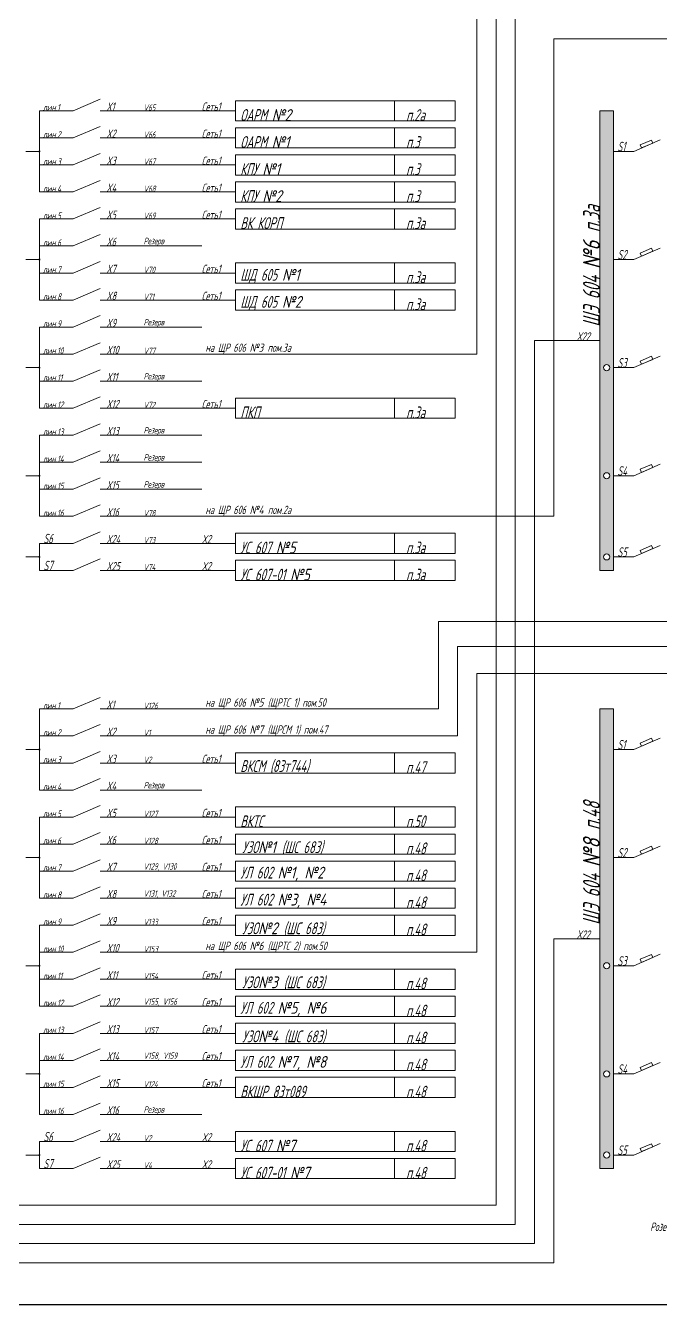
# Paper-space layout 'Main' of a CAD drawing. Extents: x 20 to 589, y 5 to 415.
# Drawn here: x 232.7 to 331.9, y 5 to 204.8 of the extents above; entities that cross this region are included whole.
import ezdxf

# ---------------------------------------------------------------- set-up
doc = ezdxf.new("R2010")
doc.units = 0
doc.header["$LTSCALE"] = 0.3
doc.layers.get('0').update_dxf_attribs({"linetype": 'CONTINUOUS', "lineweight": 15})
doc.layers.add('Format', color=7, linetype='CONTINUOUS', lineweight=30)
doc.layers.add('Text', color=242, linetype='CONTINUOUS', lineweight=15)
doc.styles.get("Standard").update_dxf_attribs({"font": 'isocpeur.ttf', "width": 0.8, "oblique": 15})

psp = doc.layouts.new('Main')

# ---------------------------------------------------------------- hatches: boundary and pattern name
h = psp.add_hatch(color=256)
h.paths.add_polyline_path([(322.41, 191.5), (324.52, 191.5), (324.52, 119.69), (322.41, 119.69)])
edge = h.paths.add_edge_path(flags=16)
edge.add_arc((323.47, 151.37), 0.478, 0, 360)
edge = h.paths.add_edge_path(flags=16)
edge.add_arc((323.47, 134.47), 0.478, 0, 360)
edge = h.paths.add_edge_path(flags=16)
edge.add_arc((323.47, 121.8), 0.478, 0, 360)
h = psp.add_hatch(color=256)
edge = h.paths.add_edge_path()
edge.add_arc((234.86, 185.16), 0.0845, 0, 360)
h = psp.add_hatch(color=256)
edge = h.paths.add_edge_path()
edge.add_arc((234.86, 168.26), 0.0845, 0, 360)
h = psp.add_hatch(color=256)
edge = h.paths.add_edge_path()
edge.add_arc((234.86, 151.37), 0.0845, 0, 360)
h = psp.add_hatch(color=256)
edge = h.paths.add_edge_path()
edge.add_arc((234.86, 134.47), 0.0845, 0, 360)
h = psp.add_hatch(color=256)
edge = h.paths.add_edge_path()
edge.add_arc((234.86, 121.8), 0.0845, 0, 360)
h = psp.add_hatch(color=256)
h.paths.add_polyline_path([(322.41, 98.04), (324.52, 98.04), (324.52, 26.23), (322.41, 26.23)])
edge = h.paths.add_edge_path(flags=16)
edge.add_arc((323.47, 57.91), 0.478, 0, 360)
edge = h.paths.add_edge_path(flags=16)
edge.add_arc((323.47, 41.02), 0.478, 0, 360)
edge = h.paths.add_edge_path(flags=16)
edge.add_arc((323.47, 28.34), 0.478, 0, 360)
h = psp.add_hatch(color=256)
edge = h.paths.add_edge_path()
edge.add_arc((234.86, 91.7), 0.0845, 0, 360)
h = psp.add_hatch(color=256)
edge = h.paths.add_edge_path()
edge.add_arc((234.86, 74.81), 0.0845, 0, 360)
h = psp.add_hatch(color=256)
edge = h.paths.add_edge_path()
edge.add_arc((234.86, 57.91), 0.0845, 0, 360)
h = psp.add_hatch(color=256)
edge = h.paths.add_edge_path()
edge.add_arc((234.86, 41.02), 0.0845, 0, 360)
h = psp.add_hatch(color=256)
edge = h.paths.add_edge_path()
edge.add_arc((234.86, 28.34), 0.0845, 0, 360)

# ---------------------------------------------------------------- linework, layer by layer
at = {"lineweight": 15}
for p, q in [((240.14, 191.5), (244.37, 193.29)), ((240.14, 187.27), (244.37, 189.07)), ((327.69, 185.16), (331.81, 186.95)), ((240.14, 183.05), (244.37, 184.84)), ((240.14, 178.82), (244.37, 180.62)), ((240.14, 174.6), (244.37, 176.39)), ((240.14, 170.38), (244.37, 172.17)), ((327.69, 168.26), (331.81, 170.06)), ((240.14, 166.15), (244.37, 167.95)), ((240.14, 161.93), (244.37, 163.72)), ((240.14, 157.7), (244.37, 159.5)), ((240.14, 153.48), (244.37, 155.27)), ((327.69, 151.37), (331.81, 153.16)), ((240.14, 149.26), (244.37, 151.05)), ((240.14, 145.03), (244.37, 146.83)), ((240.14, 140.81), (244.37, 142.6)), ((240.14, 136.58), (244.37, 138.38)), ((327.69, 134.47), (331.81, 136.27)), ((240.14, 132.36), (244.37, 134.15)), ((240.14, 128.14), (244.37, 129.93)), ((240.14, 123.91), (244.37, 125.71)), ((327.69, 121.8), (331.81, 123.59)), ((240.14, 119.69), (244.37, 121.48)), ((240.14, 98.04), (244.37, 99.83)), ((240.14, 93.82), (244.37, 95.61)), ((327.69, 91.7), (331.81, 93.5)), ((240.14, 89.59), (244.37, 91.39)), ((240.14, 85.37), (244.37, 87.16)), ((240.14, 81.14), (244.37, 82.94)), ((240.14, 76.92), (244.37, 78.71)), ((327.69, 74.81), (331.81, 76.6)), ((240.14, 72.7), (244.37, 74.49)), ((240.14, 68.47), (244.37, 70.27)), ((240.14, 64.25), (244.37, 66.04)), ((240.14, 60.02), (244.37, 61.82)), ((327.69, 57.91), (331.81, 59.71)), ((240.14, 55.8), (244.37, 57.59)), ((240.14, 51.58), (244.37, 53.37)), ((240.14, 47.35), (244.37, 49.15)), ((240.14, 43.13), (244.37, 44.92)), ((327.69, 41.02), (331.81, 42.81)), ((240.14, 38.9), (244.37, 40.7)), ((240.14, 34.68), (244.37, 36.47)), ((240.14, 30.46), (244.37, 32.25)), ((327.69, 28.34), (331.81, 30.14)), ((240.14, 26.23), (244.37, 28.03))]:
    psp.add_line(p, q, dxfattribs=at)
for p, q in [((290.3, 193.08), (290.3, 189.91)), ((234.86, 191.5), (240.14, 191.5)), ((234.86, 187.27), (234.86, 191.5)), ((244.37, 191.5), (249.65, 191.5)), ((249.65, 191.5), (260.21, 191.5)), ((265.49, 191.5), (260.21, 191.5)), ((290.3, 188.86), (290.3, 185.69)), ((234.86, 187.27), (240.14, 187.27)), ((234.86, 183.05), (234.86, 187.27)), ((244.37, 187.27), (249.65, 187.27)), ((249.65, 187.27), (260.21, 187.27)), ((265.49, 187.27), (260.21, 187.27)), ((232.75, 185.16), (234.86, 185.16)), ((290.3, 184.63), (290.3, 181.46)), ((327.69, 185.16), (324.52, 185.16)), ((234.86, 183.05), (240.14, 183.05)), ((234.86, 178.82), (234.86, 183.05)), ((244.37, 183.05), (249.65, 183.05)), ((249.65, 183.05), (260.21, 183.05)), ((265.49, 183.05), (260.21, 183.05)), ((290.3, 180.41), (290.3, 177.24)), ((234.86, 178.82), (240.14, 178.82)), ((244.37, 178.82), (249.65, 178.82)), ((249.65, 178.82), (260.21, 178.82)), ((265.49, 178.82), (260.21, 178.82)), ((290.3, 176.18), (290.3, 173.02)), ((234.86, 174.6), (240.14, 174.6)), ((234.86, 170.38), (234.86, 174.6)), ((244.37, 174.6), (249.65, 174.6)), ((249.65, 174.6), (260.21, 174.6)), ((265.49, 174.6), (260.21, 174.6)), ((234.86, 170.38), (240.14, 170.38)), ((234.86, 166.15), (234.86, 170.38)), ((244.37, 170.38), (249.65, 170.38)), ((249.65, 170.38), (260.21, 170.38)), ((232.75, 168.26), (234.86, 168.26)), ((327.69, 168.26), (324.52, 168.26)), ((234.86, 166.15), (240.14, 166.15)), ((234.86, 161.93), (234.86, 166.15)), ((244.37, 166.15), (249.65, 166.15)), ((249.65, 166.15), (260.21, 166.15)), ((265.49, 166.15), (260.21, 166.15)), ((290.3, 167.74), (290.3, 164.57)), ((234.86, 161.93), (240.14, 161.93)), ((244.37, 161.93), (249.65, 161.93)), ((249.65, 161.93), (260.21, 161.93)), ((265.49, 161.93), (260.21, 161.93)), ((290.3, 163.51), (290.3, 160.34)), ((234.86, 153.48), (234.86, 157.7)), ((234.86, 157.7), (240.14, 157.7)), ((244.37, 157.7), (249.65, 157.7)), ((249.65, 157.7), (260.21, 157.7)), ((322.41, 155.59), (318.19, 155.59)), ((234.86, 149.26), (234.86, 153.48)), ((234.86, 153.48), (240.14, 153.48)), ((244.37, 153.48), (249.65, 153.48)), ((249.65, 153.48), (260.21, 153.48)), ((265.49, 153.48), (260.21, 153.48)), ((232.75, 151.37), (234.86, 151.37)), ((327.69, 151.37), (324.52, 151.37)), ((234.86, 145.03), (234.86, 149.26)), ((234.86, 149.26), (240.14, 149.26)), ((244.37, 149.26), (249.65, 149.26)), ((249.65, 149.26), (260.21, 149.26)), ((290.3, 146.62), (290.3, 143.45)), ((234.86, 145.03), (240.14, 145.03)), ((244.37, 145.03), (249.65, 145.03)), ((249.65, 145.03), (260.21, 145.03)), ((265.49, 145.03), (260.21, 145.03)), ((234.86, 136.58), (234.86, 140.81)), ((234.86, 140.81), (240.14, 140.81)), ((244.37, 140.81), (249.65, 140.81)), ((249.65, 140.81), (260.21, 140.81)), ((234.86, 132.36), (234.86, 136.58)), ((234.86, 136.58), (240.14, 136.58)), ((244.37, 136.58), (249.65, 136.58)), ((249.65, 136.58), (260.21, 136.58)), ((232.75, 134.47), (234.86, 134.47)), ((327.69, 134.47), (324.52, 134.47)), ((234.86, 128.14), (234.86, 132.36)), ((234.86, 132.36), (240.14, 132.36)), ((244.37, 132.36), (249.65, 132.36)), ((249.65, 132.36), (260.21, 132.36)), ((234.86, 128.14), (240.14, 128.14)), ((244.37, 128.14), (249.65, 128.14)), ((249.65, 128.14), (260.21, 128.14)), ((265.49, 128.14), (260.21, 128.14)), ((234.86, 119.69), (234.86, 123.91)), ((234.86, 123.91), (240.14, 123.91)), ((244.37, 123.91), (249.65, 123.91)), ((249.65, 123.91), (260.21, 123.91)), ((265.49, 123.91), (260.21, 123.91)), ((290.3, 125.5), (290.3, 122.33)), ((232.75, 121.8), (234.86, 121.8)), ((290.3, 121.27), (290.3, 118.1)), ((327.69, 121.8), (324.52, 121.8)), ((234.86, 119.69), (240.14, 119.69)), ((244.37, 119.69), (249.65, 119.69)), ((249.65, 119.69), (260.21, 119.69)), ((265.49, 119.69), (260.21, 119.69)), ((234.86, 98.04), (240.14, 98.04)), ((234.86, 93.82), (234.86, 98.04)), ((244.37, 98.04), (249.65, 98.04)), ((249.65, 98.04), (260.21, 98.04)), ((265.49, 98.04), (260.21, 98.04)), ((234.86, 93.82), (240.14, 93.82)), ((234.86, 89.59), (234.86, 93.82)), ((244.37, 93.82), (249.65, 93.82)), ((249.65, 93.82), (260.21, 93.82)), ((232.75, 91.7), (234.86, 91.7)), ((290.3, 91.18), (290.3, 88.01)), ((327.69, 91.7), (324.52, 91.7)), ((234.86, 89.59), (240.14, 89.59)), ((234.86, 85.37), (234.86, 89.59)), ((244.37, 89.59), (249.65, 89.59)), ((249.65, 89.59), (260.21, 89.59)), ((265.49, 89.59), (260.21, 89.59)), ((234.86, 85.37), (240.14, 85.37)), ((244.37, 85.37), (249.65, 85.37)), ((249.65, 85.37), (260.21, 85.37)), ((290.3, 82.73), (290.3, 79.56)), ((234.86, 81.14), (240.14, 81.14)), ((234.86, 76.92), (234.86, 81.14)), ((244.37, 81.14), (249.65, 81.14)), ((249.65, 81.14), (260.21, 81.14)), ((265.49, 81.14), (260.21, 81.14)), ((290.3, 78.5), (290.3, 75.34)), ((234.86, 76.92), (240.14, 76.92)), ((234.86, 72.7), (234.86, 76.92)), ((244.37, 76.92), (249.65, 76.92)), ((249.65, 76.92), (260.21, 76.92)), ((265.49, 76.92), (260.21, 76.92)), ((232.75, 74.81), (234.86, 74.81)), ((290.3, 74.28), (290.3, 71.11)), ((327.69, 74.81), (324.52, 74.81)), ((234.86, 72.7), (240.14, 72.7)), ((234.86, 68.47), (234.86, 72.7)), ((244.37, 72.7), (249.65, 72.7)), ((249.65, 72.7), (260.21, 72.7)), ((265.49, 72.7), (260.21, 72.7)), ((290.3, 70.06), (290.3, 66.89)), ((234.86, 68.47), (240.14, 68.47)), ((244.37, 68.47), (249.65, 68.47)), ((249.65, 68.47), (260.21, 68.47)), ((265.49, 68.47), (260.21, 68.47)), ((234.86, 60.02), (234.86, 64.25)), ((234.86, 64.25), (240.14, 64.25)), ((244.37, 64.25), (249.65, 64.25)), ((249.65, 64.25), (260.21, 64.25)), ((265.49, 64.25), (260.21, 64.25)), ((290.3, 65.83), (290.3, 62.66)), ((322.41, 62.14), (318.19, 62.14)), ((234.86, 55.8), (234.86, 60.02)), ((234.86, 60.02), (240.14, 60.02)), ((244.37, 60.02), (249.65, 60.02)), ((249.65, 60.02), (260.21, 60.02)), ((265.49, 60.02), (260.21, 60.02)), ((232.75, 57.91), (234.86, 57.91)), ((290.3, 57.38), (290.3, 54.22)), ((327.69, 57.91), (324.52, 57.91)), ((234.86, 51.58), (234.86, 55.8)), ((234.86, 55.8), (240.14, 55.8)), ((244.37, 55.8), (249.65, 55.8)), ((249.65, 55.8), (260.21, 55.8)), ((265.49, 55.8), (260.21, 55.8)), ((290.3, 53.16), (290.3, 49.99)), ((234.86, 51.58), (240.14, 51.58)), ((244.37, 51.58), (249.65, 51.58)), ((249.65, 51.58), (260.21, 51.58)), ((265.49, 51.58), (260.21, 51.58)), ((290.3, 48.94), (290.3, 45.77)), ((234.86, 43.13), (234.86, 47.35)), ((234.86, 47.35), (240.14, 47.35)), ((244.37, 47.35), (249.65, 47.35)), ((249.65, 47.35), (260.21, 47.35)), ((265.49, 47.35), (260.21, 47.35)), ((290.3, 44.71), (290.3, 41.54)), ((234.86, 38.9), (234.86, 43.13)), ((234.86, 43.13), (240.14, 43.13)), ((244.37, 43.13), (249.65, 43.13)), ((249.65, 43.13), (260.21, 43.13)), ((265.49, 43.13), (260.21, 43.13)), ((232.75, 41.02), (234.86, 41.02)), ((290.3, 40.49), (290.3, 37.32)), ((327.69, 41.02), (324.52, 41.02)), ((234.86, 34.68), (234.86, 38.9)), ((234.86, 38.9), (240.14, 38.9)), ((244.37, 38.9), (249.65, 38.9)), ((249.65, 38.9), (260.21, 38.9)), ((265.49, 38.9), (260.21, 38.9)), ((234.86, 34.68), (240.14, 34.68)), ((244.37, 34.68), (249.65, 34.68)), ((249.65, 34.68), (260.21, 34.68)), ((290.3, 32.04), (290.3, 28.87)), ((234.86, 26.23), (234.86, 30.46)), ((234.86, 30.46), (240.14, 30.46)), ((244.37, 30.46), (249.65, 30.46)), ((249.65, 30.46), (260.21, 30.46)), ((265.49, 30.46), (260.21, 30.46)), ((232.75, 28.34), (234.86, 28.34)), ((327.69, 28.34), (324.52, 28.34)), ((234.86, 26.23), (240.14, 26.23)), ((244.37, 26.23), (249.65, 26.23)), ((249.65, 26.23), (260.21, 26.23)), ((265.49, 26.23), (260.21, 26.23)), ((290.3, 27.82), (290.3, 24.65))]:
    psp.add_line(p, q)
for points in [[(265.49, 189.91), (299.81, 189.91), (299.81, 193.08), (265.49, 193.08)], [(322.41, 191.5), (324.52, 191.5), (324.52, 119.69), (322.41, 119.69)], [(265.49, 185.69), (299.81, 185.69), (299.81, 188.86), (265.49, 188.86)], [(328.92, 185.69), (330.67, 186.46), (330.46, 186.93), (328.71, 186.16)], [(265.49, 181.46), (299.81, 181.46), (299.81, 184.63), (265.49, 184.63)], [(265.49, 177.24), (299.81, 177.24), (299.81, 180.41), (265.49, 180.41)], [(265.49, 173.02), (299.81, 173.02), (299.81, 176.18), (265.49, 176.18)], [(328.92, 168.8), (330.67, 169.56), (330.46, 170.03), (328.71, 169.27)], [(265.49, 164.57), (299.81, 164.57), (299.81, 167.74), (265.49, 167.74)], [(265.49, 160.34), (299.81, 160.34), (299.81, 163.51), (265.49, 163.51)], [(328.92, 151.9), (330.67, 152.66), (330.46, 153.14), (328.71, 152.37)], [(265.49, 143.45), (299.81, 143.45), (299.81, 146.62), (265.49, 146.62)], [(328.92, 135.01), (330.67, 135.77), (330.46, 136.24), (328.71, 135.48)], [(265.49, 122.33), (299.81, 122.33), (299.81, 125.5), (265.49, 125.5)], [(328.92, 122.33), (330.67, 123.1), (330.46, 123.57), (328.71, 122.8)], [(265.49, 118.1), (299.81, 118.1), (299.81, 121.27), (265.49, 121.27)], [(322.41, 98.04), (324.52, 98.04), (324.52, 26.23), (322.41, 26.23)], [(328.92, 92.24), (330.67, 93), (330.46, 93.47), (328.71, 92.71)], [(265.49, 88.01), (299.81, 88.01), (299.81, 91.18), (265.49, 91.18)], [(265.49, 79.56), (299.81, 79.56), (299.81, 82.73), (265.49, 82.73)], [(265.49, 75.34), (299.81, 75.34), (299.81, 78.5), (265.49, 78.5)], [(328.92, 75.34), (330.67, 76.1), (330.46, 76.58), (328.71, 75.81)], [(265.49, 71.11), (299.81, 71.11), (299.81, 74.28), (265.49, 74.28)], [(265.49, 66.89), (299.81, 66.89), (299.81, 70.06), (265.49, 70.06)], [(265.49, 62.66), (299.81, 62.66), (299.81, 65.83), (265.49, 65.83)], [(328.92, 58.45), (330.67, 59.21), (330.46, 59.68), (328.71, 58.92)], [(265.49, 54.22), (299.81, 54.22), (299.81, 57.38), (265.49, 57.38)], [(265.49, 49.99), (299.81, 49.99), (299.81, 53.16), (265.49, 53.16)], [(265.49, 45.77), (299.81, 45.77), (299.81, 48.94), (265.49, 48.94)], [(265.49, 41.54), (299.81, 41.54), (299.81, 44.71), (265.49, 44.71)], [(328.92, 41.55), (330.67, 42.31), (330.46, 42.78), (328.71, 42.02)], [(265.49, 37.32), (299.81, 37.32), (299.81, 40.49), (265.49, 40.49)], [(265.49, 28.87), (299.81, 28.87), (299.81, 32.04), (265.49, 32.04)], [(328.92, 28.88), (330.67, 29.64), (330.46, 30.11), (328.71, 29.35)], [(265.49, 24.65), (299.81, 24.65), (299.81, 27.82), (265.49, 27.82)]]:
    psp.add_lwpolyline(points, close=True)
for centre, radius in [((234.86, 185.16), 0.0845), ((234.86, 168.26), 0.0845), ((234.86, 151.37), 0.0845), ((323.47, 151.37), 0.478), ((234.86, 134.47), 0.0845), ((323.47, 134.47), 0.478), ((323.47, 121.8), 0.478), ((234.86, 121.8), 0.0845), ((234.86, 91.7), 0.0845), ((234.86, 74.81), 0.0845), ((234.86, 57.91), 0.0845), ((323.47, 57.91), 0.478), ((234.86, 41.02), 0.0845), ((323.47, 41.02), 0.478), ((234.86, 28.34), 0.0845), ((323.47, 28.34), 0.478)]:
    psp.add_circle(centre, radius)
at = {"layer": 'Format'}
psp.add_line((20, 5), (589, 5), dxfattribs=at)
at = {"layer": 'Text'}
for p, q in [((306.19, 342.5), (306.19, 20.5)), ((309.19, 249.05), (309.19, 20.5)), ((303.19, 208.49), (303.19, 153.48)), ((315.19, 128.14), (315.19, 202.75)), ((315.19, 202.75), (412.74, 202.75)), ((318.19, 155.59), (312.19, 155.59)), ((312.19, 155.59), (312.19, 17.5)), ((303.19, 153.48), (265.49, 153.48)), ((265.49, 128.14), (303.19, 128.14)), ((303.19, 128.14), (315.19, 128.14)), ((413.1, 111.7), (297.2, 111.7)), ((297.2, 111.7), (297.2, 98.04)), ((303.19, 107.81), (300.19, 107.81)), ((300.19, 93.82), (300.19, 107.81)), ((300.19, 107.81), (403.19, 107.81)), ((315.19, 103.58), (303.19, 103.58)), ((303.19, 103.58), (303.19, 60.02)), ((410.39, 103.58), (315.19, 103.58)), ((297.2, 98.04), (265.49, 98.04)), ((260.21, 93.82), (300.19, 93.82)), ((318.19, 62.14), (315.19, 62.14)), ((315.19, 62.14), (315.19, 14.5)), ((303.19, 60.02), (265.49, 60.02)), ((306.19, 20.5), (219.02, 20.5)), ((309.19, 20.5), (309.19, 17.5)), ((309.19, 17.5), (216.02, 17.5)), ((312.19, 17.5), (312.19, 14.5)), ((312.19, 14.5), (213.02, 14.5)), ((315.19, 14.5), (315.19, 11.5)), ((315.19, 11.5), (210.02, 11.5))]:
    psp.add_line(p, q, dxfattribs=at)

# ---------------------------------------------------------------- texts
at = {"width": 17.2012, "attachment_point": 7, "line_spacing_factor": 1.5}
for s, insert, char_height in [('{\\fGOST|b0|i0|c204|p34; лин.1}', (234.86, 191.5), 1.056), ('{\\fGOST|b0|i0|c204|p34; \\fGOST|b0|i0|c0|p34; X\\fGOST|b0|i0|c204|p34;1}', (244.15, 191.5), 1.3), ('{\\fGOST|b0|i0|c204|p34; \\fGOST|b0|i0|c0|p34; \\fGOST|b0|i0|c204|p34; \\fGOST|b0|i0|c0|p34;V\\fGOST|b0|i0|c204|p34;65}', (249.65, 191.5), 1), ('{\\fGOST|b0|i0|c204|p34;Сеть1}', (260.21, 191.5), 1.3), ('{\\fGOST|b0|i0|c204|p34; лин.2}', (234.86, 187.27), 1.056), ('{\\fGOST|b0|i0|c204|p34; \\fGOST|b0|i0|c0|p34; X\\fGOST|b0|i0|c204|p34;2}', (244.15, 187.27), 1.3), ('{\\fGOST|b0|i0|c204|p34; \\fGOST|b0|i0|c0|p34; \\fGOST|b0|i0|c204|p34; \\fGOST|b0|i0|c0|p34;V\\fGOST|b0|i0|c204|p34;66}', (249.65, 187.27), 1), ('{\\fGOST|b0|i0|c204|p34;Сеть1}', (260.21, 187.27), 1.3), ('{\\fGOST|b0|i0|c204|p34; \\fGOST|b0|i0|c0|p34;S\\fGOST|b0|i0|c204|p34;1}', (324.52, 185.16), 1.5), ('{\\fGOST|b0|i0|c204|p34; лин.3}', (234.86, 183.05), 1.056), ('{\\fGOST|b0|i0|c204|p34; \\fGOST|b0|i0|c0|p34; X\\fGOST|b0|i0|c204|p34;3}', (244.15, 183.05), 1.3), ('{\\fGOST|b0|i0|c204|p34; \\fGOST|b0|i0|c0|p34; \\fGOST|b0|i0|c204|p34; \\fGOST|b0|i0|c0|p34;V\\fGOST|b0|i0|c204|p34;67}', (249.65, 183.05), 1), ('{\\fGOST|b0|i0|c204|p34;Сеть1}', (260.21, 183.05), 1.3), ('{\\fGOST|b0|i0|c204|p34; лин.4}', (234.86, 178.82), 1.056), ('{\\fGOST|b0|i0|c204|p34; \\fGOST|b0|i0|c0|p34; X\\fGOST|b0|i0|c204|p34;4}', (244.15, 178.82), 1.3), ('{\\fGOST|b0|i0|c204|p34;Сеть1}', (260.21, 178.82), 1.3), ('{\\fGOST|b0|i0|c204|p34; \\fGOST|b0|i0|c0|p34; \\fGOST|b0|i0|c204|p34; \\fGOST|b0|i0|c0|p34;V\\fGOST|b0|i0|c204|p34;68}', (249.65, 178.82), 1), ('{\\fGOST|b0|i0|c204|p34; \\fGOST|b0|i0|c0|p34; X\\fGOST|b0|i0|c204|p34;5}', (244.15, 174.6), 1.3), ('{\\fGOST|b0|i0|c204|p34;Сеть1}', (260.21, 174.6), 1.3), ('{\\fGOST|b0|i0|c204|p34; лин.5}', (234.86, 174.6), 1.056), ('{\\fGOST|b0|i0|c204|p34; \\fGOST|b0|i0|c0|p34; \\fGOST|b0|i0|c204|p34; \\fGOST|b0|i0|c0|p34;V\\fGOST|b0|i0|c204|p34;69}', (249.65, 174.6), 1), ('{\\fGOST|b0|i0|c204|p34; лин.6}', (234.86, 170.38), 1.056), ('{\\fGOST|b0|i0|c204|p34; \\fGOST|b0|i0|c0|p34; X\\fGOST|b0|i0|c204|p34;6}', (244.15, 170.38), 1.3), ('{\\fGOST|b0|i0|c204|p34; \\fGOST|b0|i0|c0|p34; \\fGOST|b0|i0|c204|p34; Резерв}', (249.65, 170.38), 1), ('{\\fGOST|b0|i0|c204|p34; \\fGOST|b0|i0|c0|p34;S\\fGOST|b0|i0|c204|p34;2}', (324.52, 168.26), 1.5), ('{\\fGOST|b0|i0|c204|p34; лин.7}', (234.86, 166.15), 1.056), ('{\\fGOST|b0|i0|c204|p34; \\fGOST|b0|i0|c0|p34; X\\fGOST|b0|i0|c204|p34;7}', (244.15, 166.15), 1.3), ('{\\fGOST|b0|i0|c204|p34; \\fGOST|b0|i0|c0|p34; \\fGOST|b0|i0|c204|p34; \\fGOST|b0|i0|c0|p34;V\\fGOST|b0|i0|c204|p34;70}', (249.65, 166.15), 1), ('{\\fGOST|b0|i0|c204|p34;Сеть1}', (260.21, 166.15), 1.3), ('{\\fGOST|b0|i0|c204|p34; лин.8}', (234.86, 161.93), 1.056), ('{\\fGOST|b0|i0|c204|p34; \\fGOST|b0|i0|c0|p34; X\\fGOST|b0|i0|c204|p34;8}', (244.15, 161.93), 1.3), ('{\\fGOST|b0|i0|c204|p34; \\fGOST|b0|i0|c0|p34; \\fGOST|b0|i0|c204|p34; \\fGOST|b0|i0|c0|p34;V\\fGOST|b0|i0|c204|p34;71}', (249.65, 161.93), 1), ('{\\fGOST|b0|i0|c204|p34;Сеть1}', (260.21, 161.93), 1.3), ('{\\fGOST|b0|i0|c204|p34; лин.9}', (234.86, 157.7), 1.056), ('{\\fGOST|b0|i0|c204|p34; \\fGOST|b0|i0|c0|p34; X\\fGOST|b0|i0|c204|p34;9}', (244.15, 157.7), 1.3), ('{\\fGOST|b0|i0|c204|p34; \\fGOST|b0|i0|c0|p34; \\fGOST|b0|i0|c204|p34; Резерв}', (249.65, 157.7), 1), ('{\\fGOST|b0|i0|c204|p34; \\fGOST|b0|i0|c0|p34;X\\fGOST|b0|i0|c204|p34;22}', (318.19, 155.59), 1.3), ('{\\fGOST|b0|i0|c204|p34; лин.10}', (234.86, 153.48), 1.056), ('{\\fGOST|b0|i0|c204|p34; \\fGOST|b0|i0|c0|p34; X\\fGOST|b0|i0|c204|p34;10}', (244.15, 153.48), 1.3), ('{\\fGOST|b0|i0|c204|p34; \\fGOST|b0|i0|c0|p34; \\fGOST|b0|i0|c204|p34; \\fGOST|b0|i0|c0|p34;V\\fGOST|b0|i0|c204|p34;77}', (249.65, 153.48), 1), ('{\\fGOST|b0|i0|c204|p34; \\fGOST|b0|i0|c0|p34;S\\fGOST|b0|i0|c204|p34;3}', (324.52, 151.37), 1.5), ('{\\fGOST|b0|i0|c204|p34; лин.11}', (234.86, 149.26), 1.056), ('{\\fGOST|b0|i0|c204|p34; \\fGOST|b0|i0|c0|p34; X\\fGOST|b0|i0|c204|p34;11}', (244.15, 149.26), 1.3), ('{\\fGOST|b0|i0|c204|p34; \\fGOST|b0|i0|c0|p34; \\fGOST|b0|i0|c204|p34; Резерв}', (249.65, 149.26), 1), ('{\\fGOST|b0|i0|c204|p34; лин.12}', (234.86, 145.03), 1.056), ('{\\fGOST|b0|i0|c204|p34; \\fGOST|b0|i0|c0|p34; X\\fGOST|b0|i0|c204|p34;12}', (244.15, 145.03), 1.3), ('{\\fGOST|b0|i0|c204|p34; \\fGOST|b0|i0|c0|p34; \\fGOST|b0|i0|c204|p34; \\fGOST|b0|i0|c0|p34;V\\fGOST|b0|i0|c204|p34;72}', (249.65, 145.03), 1), ('{\\fGOST|b0|i0|c204|p34;Сеть1}', (260.21, 145.03), 1.3), ('{\\fGOST|b0|i0|c204|p34; лин.13}', (234.86, 140.81), 1.056), ('{\\fGOST|b0|i0|c204|p34; \\fGOST|b0|i0|c0|p34; X\\fGOST|b0|i0|c204|p34;13}', (244.15, 140.81), 1.3), ('{\\fGOST|b0|i0|c204|p34; \\fGOST|b0|i0|c0|p34; \\fGOST|b0|i0|c204|p34; Резерв}', (249.65, 140.81), 1), ('{\\fGOST|b0|i0|c204|p34; \\fGOST|b0|i0|c0|p34; X\\fGOST|b0|i0|c204|p34;14}', (244.15, 136.58), 1.3), ('{\\fGOST|b0|i0|c204|p34; лин.14}', (234.86, 136.58), 1.056), ('{\\fGOST|b0|i0|c204|p34; \\fGOST|b0|i0|c0|p34; \\fGOST|b0|i0|c204|p34; Резерв}', (249.65, 136.58), 1), ('{\\fGOST|b0|i0|c204|p34; \\fGOST|b0|i0|c0|p34;S\\fGOST|b0|i0|c204|p34;4}', (324.52, 134.47), 1.5), ('{\\fGOST|b0|i0|c204|p34; лин.15}', (234.86, 132.36), 1.056), ('{\\fGOST|b0|i0|c204|p34; \\fGOST|b0|i0|c0|p34; X\\fGOST|b0|i0|c204|p34;15}', (244.15, 132.36), 1.3), ('{\\fGOST|b0|i0|c204|p34; \\fGOST|b0|i0|c0|p34; \\fGOST|b0|i0|c204|p34; Резерв}', (249.65, 132.36), 1), ('{\\fGOST|b0|i0|c204|p34; лин.16}', (234.86, 128.14), 1.056), ('{\\fGOST|b0|i0|c204|p34; \\fGOST|b0|i0|c0|p34; X\\fGOST|b0|i0|c204|p34;16}', (244.15, 128.14), 1.3), ('{\\fGOST|b0|i0|c204|p34; \\fGOST|b0|i0|c0|p34; \\fGOST|b0|i0|c204|p34; \\fGOST|b0|i0|c0|p34;V\\fGOST|b0|i0|c204|p34;78}', (249.65, 128.14), 1), ('{\\fGOST|b0|i0|c204|p34; \\fGOST|b0|i0|c0|p34;S\\fGOST|b0|i0|c204|p34;6}', (234.86, 123.91), 1.5), ('{\\fGOST|b0|i0|c204|p34; \\fGOST|b0|i0|c0|p34; X\\fGOST|b0|i0|c204|p34;24}', (244.15, 123.91), 1.3), ('{\\fGOST|b0|i0|c204|p34; \\fGOST|b0|i0|c0|p34; \\fGOST|b0|i0|c204|p34; \\fGOST|b0|i0|c0|p34;V\\fGOST|b0|i0|c204|p34;73}', (249.65, 123.91), 1), ('{\\fGOST|b0|i0|c0|p34;X2}', (260.21, 123.91), 1.3), ('{\\fGOST|b0|i0|c204|p34; \\fGOST|b0|i0|c0|p34;S\\fGOST|b0|i0|c204|p34;5}', (324.52, 121.8), 1.5), ('{\\fGOST|b0|i0|c204|p34; \\fGOST|b0|i0|c0|p34;S\\fGOST|b0|i0|c204|p34;7}', (234.86, 119.69), 1.5), ('{\\fGOST|b0|i0|c204|p34; \\fGOST|b0|i0|c0|p34; X\\fGOST|b0|i0|c204|p34;25}', (244.15, 119.69), 1.3), ('{\\fGOST|b0|i0|c204|p34; \\fGOST|b0|i0|c0|p34; \\fGOST|b0|i0|c204|p34; \\fGOST|b0|i0|c0|p34;V\\fGOST|b0|i0|c204|p34;74}', (249.65, 119.69), 1), ('{\\fGOST|b0|i0|c0|p34;X2}', (260.21, 119.69), 1.3), ('{\\fGOST|b0|i0|c204|p34; лин.1}', (234.86, 98.04), 1.056), ('{\\fGOST|b0|i0|c204|p34; \\fGOST|b0|i0|c0|p34; X\\fGOST|b0|i0|c204|p34;1}', (244.15, 98.04), 1.3), ('{\\fGOST|b0|i0|c204|p34; \\fGOST|b0|i0|c0|p34; \\fGOST|b0|i0|c204|p34; \\fGOST|b0|i0|c0|p34;V\\fGOST|b0|i0|c204|p34;126}', (249.65, 98.04), 1), ('{\\fGOST|b0|i0|c204|p34; лин.2}', (234.86, 93.82), 1.056), ('{\\fGOST|b0|i0|c204|p34; \\fGOST|b0|i0|c0|p34; X\\fGOST|b0|i0|c204|p34;2}', (244.15, 93.82), 1.3), ('{\\fGOST|b0|i0|c204|p34; \\fGOST|b0|i0|c0|p34; \\fGOST|b0|i0|c204|p34; \\fGOST|b0|i0|c0|p34;V\\fGOST|b0|i0|c204|p34;1}', (249.65, 93.82), 1), ('{\\fGOST|b0|i0|c204|p34; \\fGOST|b0|i0|c0|p34;S\\fGOST|b0|i0|c204|p34;1}', (324.52, 91.7), 1.5), ('{\\fGOST|b0|i0|c204|p34; лин.3}', (234.86, 89.59), 1.056), ('{\\fGOST|b0|i0|c204|p34; \\fGOST|b0|i0|c0|p34; X\\fGOST|b0|i0|c204|p34;3}', (244.15, 89.59), 1.3), ('{\\fGOST|b0|i0|c204|p34; \\fGOST|b0|i0|c0|p34; \\fGOST|b0|i0|c204|p34; \\fGOST|b0|i0|c0|p34;V\\fGOST|b0|i0|c204|p34;2}', (249.65, 89.59), 1), ('{\\fGOST|b0|i0|c204|p34;Сеть1}', (260.21, 89.59), 1.3), ('{\\fGOST|b0|i0|c204|p34; лин.4}', (234.86, 85.37), 1.056), ('{\\fGOST|b0|i0|c204|p34; \\fGOST|b0|i0|c0|p34; X\\fGOST|b0|i0|c204|p34;4}', (244.15, 85.37), 1.3), ('{\\fGOST|b0|i0|c204|p34; \\fGOST|b0|i0|c0|p34; \\fGOST|b0|i0|c204|p34; Резерв}', (249.65, 85.37), 1), ('{\\fGOST|b0|i0|c204|p34; лин.5}', (234.86, 81.14), 1.056), ('{\\fGOST|b0|i0|c204|p34; \\fGOST|b0|i0|c0|p34; X\\fGOST|b0|i0|c204|p34;5}', (244.15, 81.14), 1.3), ('{\\fGOST|b0|i0|c204|p34; \\fGOST|b0|i0|c0|p34; \\fGOST|b0|i0|c204|p34; \\fGOST|b0|i0|c0|p34;V\\fGOST|b0|i0|c204|p34;127}', (249.65, 81.14), 1), ('{\\fGOST|b0|i0|c204|p34;Сеть1}', (260.21, 81.14), 1.3), ('{\\fGOST|b0|i0|c204|p34; лин.6}', (234.86, 76.92), 1.056), ('{\\fGOST|b0|i0|c204|p34; \\fGOST|b0|i0|c0|p34; X\\fGOST|b0|i0|c204|p34;6}', (244.15, 76.92), 1.3), ('{\\fGOST|b0|i0|c204|p34;Сеть1}', (260.21, 76.92), 1.3), ('{\\fGOST|b0|i0|c204|p34; \\fGOST|b0|i0|c0|p34; \\fGOST|b0|i0|c204|p34; \\fGOST|b0|i0|c0|p34;V\\fGOST|b0|i0|c204|p34;128}', (249.65, 76.92), 1), ('{\\fGOST|b0|i0|c204|p34; \\fGOST|b0|i0|c0|p34;S\\fGOST|b0|i0|c204|p34;2}', (324.52, 74.81), 1.5), ('{\\fGOST|b0|i0|c204|p34; \\fGOST|b0|i0|c0|p34; X\\fGOST|b0|i0|c204|p34;7}', (244.15, 72.7), 1.3), ('{\\fGOST|b0|i0|c204|p34; \\fGOST|b0|i0|c0|p34; \\fGOST|b0|i0|c204|p34; \\fGOST|b0|i0|c0|p34;V\\fGOST|b0|i0|c204|p34;129, \\fGOST|b0|i0|c0|p34;V130}', (249.65, 72.7), 1), ('{\\fGOST|b0|i0|c204|p34;Сеть1}', (260.21, 72.7), 1.3), ('{\\fGOST|b0|i0|c204|p34; лин.7}', (234.86, 72.7), 1.056), ('{\\fGOST|b0|i0|c204|p34; лин.8}', (234.86, 68.47), 1.056), ('{\\fGOST|b0|i0|c204|p34; \\fGOST|b0|i0|c0|p34; X\\fGOST|b0|i0|c204|p34;8}', (244.15, 68.47), 1.3), ('{\\fGOST|b0|i0|c204|p34; \\fGOST|b0|i0|c0|p34; \\fGOST|b0|i0|c204|p34; \\fGOST|b0|i0|c0|p34;V\\fGOST|b0|i0|c204|p34;131, \\fGOST|b0|i0|c0|p34;V13\\fGOST|b0|i0|c204|p34;2}', (249.65, 68.47), 1), ('{\\fGOST|b0|i0|c204|p34;Сеть1}', (260.21, 68.47), 1.3), ('{\\fGOST|b0|i0|c204|p34; лин.9}', (234.86, 64.25), 1.056), ('{\\fGOST|b0|i0|c204|p34; \\fGOST|b0|i0|c0|p34; X\\fGOST|b0|i0|c204|p34;9}', (244.15, 64.25), 1.3), ('{\\fGOST|b0|i0|c204|p34; \\fGOST|b0|i0|c0|p34; \\fGOST|b0|i0|c204|p34; \\fGOST|b0|i0|c0|p34;V\\fGOST|b0|i0|c204|p34;133}', (249.65, 64.25), 1), ('{\\fGOST|b0|i0|c204|p34;Сеть1}', (260.21, 64.25), 1.3), ('{\\fGOST|b0|i0|c204|p34; \\fGOST|b0|i0|c0|p34;X\\fGOST|b0|i0|c204|p34;22}', (318.19, 62.14), 1.3), ('{\\fGOST|b0|i0|c204|p34; лин.10}', (234.86, 60.02), 1.056), ('{\\fGOST|b0|i0|c204|p34; \\fGOST|b0|i0|c0|p34; X\\fGOST|b0|i0|c204|p34;10}', (244.15, 60.02), 1.3), ('{\\fGOST|b0|i0|c204|p34; \\fGOST|b0|i0|c0|p34; \\fGOST|b0|i0|c204|p34; \\fGOST|b0|i0|c0|p34;V\\fGOST|b0|i0|c204|p34;153}', (249.65, 60.02), 1), ('{\\fGOST|b0|i0|c204|p34; \\fGOST|b0|i0|c0|p34;S\\fGOST|b0|i0|c204|p34;3}', (324.52, 57.91), 1.5), ('{\\fGOST|b0|i0|c204|p34; лин.11}', (234.86, 55.8), 1.056), ('{\\fGOST|b0|i0|c204|p34; \\fGOST|b0|i0|c0|p34; X\\fGOST|b0|i0|c204|p34;11}', (244.15, 55.8), 1.3), ('{\\fGOST|b0|i0|c204|p34; \\fGOST|b0|i0|c0|p34; \\fGOST|b0|i0|c204|p34; \\fGOST|b0|i0|c0|p34;V\\fGOST|b0|i0|c204|p34;154}', (249.65, 55.8), 1), ('{\\fGOST|b0|i0|c204|p34;Сеть1}', (260.21, 55.8), 1.3), ('{\\fGOST|b0|i0|c204|p34; лин.12}', (234.86, 51.58), 1.056), ('{\\fGOST|b0|i0|c204|p34; \\fGOST|b0|i0|c0|p34; X\\fGOST|b0|i0|c204|p34;12}', (244.15, 51.58), 1.3), ('{\\fGOST|b0|i0|c204|p34; \\fGOST|b0|i0|c0|p34; \\fGOST|b0|i0|c204|p34; \\fGOST|b0|i0|c0|p34;V\\fGOST|b0|i0|c204|p34;155, \\fGOST|b0|i0|c0|p34;V1\\fGOST|b0|i0|c204|p34;56}', (249.65, 51.58), 1), ('{\\fGOST|b0|i0|c204|p34;Сеть1}', (260.21, 51.58), 1.3), ('{\\fGOST|b0|i0|c204|p34; лин.13}', (234.86, 47.35), 1.056), ('{\\fGOST|b0|i0|c204|p34; \\fGOST|b0|i0|c0|p34; X\\fGOST|b0|i0|c204|p34;13}', (244.15, 47.35), 1.3), ('{\\fGOST|b0|i0|c204|p34; \\fGOST|b0|i0|c0|p34; \\fGOST|b0|i0|c204|p34; \\fGOST|b0|i0|c0|p34;V\\fGOST|b0|i0|c204|p34;157}', (249.65, 47.35), 1), ('{\\fGOST|b0|i0|c204|p34;Сеть1}', (260.21, 47.35), 1.3), ('{\\fGOST|b0|i0|c204|p34; лин.14}', (234.86, 43.13), 1.056), ('{\\fGOST|b0|i0|c204|p34; \\fGOST|b0|i0|c0|p34; X\\fGOST|b0|i0|c204|p34;14}', (244.15, 43.13), 1.3), ('{\\fGOST|b0|i0|c204|p34; \\fGOST|b0|i0|c0|p34; \\fGOST|b0|i0|c204|p34; \\fGOST|b0|i0|c0|p34;V\\fGOST|b0|i0|c204|p34;158, \\fGOST|b0|i0|c0|p34;V1\\fGOST|b0|i0|c204|p34;59}', (249.65, 43.13), 1), ('{\\fGOST|b0|i0|c204|p34;Сеть1}', (260.21, 43.13), 1.3), ('{\\fGOST|b0|i0|c204|p34; \\fGOST|b0|i0|c0|p34;S\\fGOST|b0|i0|c204|p34;4}', (324.52, 41.02), 1.5), ('{\\fGOST|b0|i0|c204|p34; \\fGOST|b0|i0|c0|p34; X\\fGOST|b0|i0|c204|p34;15}', (244.15, 38.9), 1.3), ('{\\fGOST|b0|i0|c204|p34;Сеть1}', (260.21, 38.9), 1.3), ('{\\fGOST|b0|i0|c204|p34; лин.15}', (234.86, 38.9), 1.056), ('{\\fGOST|b0|i0|c204|p34; \\fGOST|b0|i0|c0|p34; \\fGOST|b0|i0|c204|p34; \\fGOST|b0|i0|c0|p34;V\\fGOST|b0|i0|c204|p34;124}', (249.65, 38.9), 1), ('{\\fGOST|b0|i0|c204|p34; \\fGOST|b0|i0|c0|p34; X\\fGOST|b0|i0|c204|p34;16}', (244.15, 34.68), 1.3), ('{\\fGOST|b0|i0|c204|p34; лин.16}', (234.86, 34.68), 1.056), ('{\\fGOST|b0|i0|c204|p34; \\fGOST|b0|i0|c0|p34; \\fGOST|b0|i0|c204|p34; Резерв}', (249.65, 34.68), 1), ('{\\fGOST|b0|i0|c204|p34; \\fGOST|b0|i0|c0|p34;S\\fGOST|b0|i0|c204|p34;6}', (234.86, 30.46), 1.5), ('{\\fGOST|b0|i0|c204|p34; \\fGOST|b0|i0|c0|p34; X\\fGOST|b0|i0|c204|p34;24}', (244.15, 30.46), 1.3), ('{\\fGOST|b0|i0|c204|p34; \\fGOST|b0|i0|c0|p34; \\fGOST|b0|i0|c204|p34; \\fGOST|b0|i0|c0|p34;V\\fGOST|b0|i0|c204|p34;2}', (249.65, 30.46), 1), ('{\\fGOST|b0|i0|c0|p34;X\\fGOST|b0|i0|c204|p34;2}', (260.21, 30.46), 1.3), ('{\\fGOST|b0|i0|c204|p34; \\fGOST|b0|i0|c0|p34;S\\fGOST|b0|i0|c204|p34;5}', (324.52, 28.34), 1.5), ('{\\fGOST|b0|i0|c204|p34; \\fGOST|b0|i0|c0|p34;S\\fGOST|b0|i0|c204|p34;7}', (234.86, 26.23), 1.5), ('{\\fGOST|b0|i0|c204|p34; \\fGOST|b0|i0|c0|p34; X\\fGOST|b0|i0|c204|p34;25}', (244.15, 26.23), 1.3), ('{\\fGOST|b0|i0|c204|p34; \\fGOST|b0|i0|c0|p34; \\fGOST|b0|i0|c204|p34; \\fGOST|b0|i0|c0|p34;V\\fGOST|b0|i0|c204|p34;4}', (249.65, 26.23), 1), ('{\\fGOST|b0|i0|c0|p34;X\\fGOST|b0|i0|c204|p34;2}', (260.21, 26.23), 1.3)]:
    psp.add_mtext(s, dxfattribs=dict(at, insert=insert, char_height=char_height))
for s, insert, char_height, width, attachment_point in [('{\\fGOST|b0|i0|c204|p34; ОАРМ }№2', (265.49, 189.91), 1.848, 24.9172, 7), ('\\pl1.848,t1.848;{\\fGOST|b0|i0|c204|p34;п.2а}', (290.3, 189.91), 1.848, 17.2012, 7), ('{\\fGOST|b0|i0|c204|p34; ОАРМ }№1', (265.49, 185.69), 1.848, 24.9172, 7), ('\\pl1.848,t1.848;{\\fGOST|b0|i0|c204|p34;п.3}', (290.3, 185.69), 1.848, 17.2012, 7), ('{\\fGOST|b0|i0|c204|p34; КПУ }№1', (265.49, 181.46), 1.848, 24.9172, 7), ('\\pl1.848,t1.848;{\\fGOST|b0|i0|c204|p34;п.3}', (290.3, 181.46), 1.848, 17.2012, 7), ('{\\fGOST|b0|i0|c204|p34; КПУ }№2', (265.49, 177.24), 1.848, 24.9172, 7), ('\\pl1.848,t1.848;{\\fGOST|b0|i0|c204|p34;п.3}', (290.3, 177.24), 1.848, 17.2012, 7), ('{\\fGOST|b0|i0|c204|p34; ВК КОРП}', (265.49, 173.02), 1.848, 24.9172, 7), ('\\pl1.848,t1.848;{\\fGOST|b0|i0|c204|p34;п.3а}', (290.3, 173.02), 1.848, 17.2012, 7), ('{\\fGOST|b0|i0|c204|p34; ШД 605 }№1', (265.49, 164.57), 1.848, 24.9172, 7), ('\\pl1.848,t1.848;{\\fGOST|b0|i0|c204|p34;п.3а}', (290.3, 164.57), 1.848, 17.2012, 7), ('{\\fGOST|b0|i0|c204|p34; ШД 605 }№2', (265.49, 160.34), 1.848, 24.9172, 7), ('\\pl1.848,t1.848;{\\fGOST|b0|i0|c204|p34;п.3а}', (290.3, 160.34), 1.848, 17.2012, 7), ('{\\fGOST|b0|i0|c204|p34; ПКП}', (265.49, 143.45), 1.848, 24.9172, 7), ('\\pl1.848,t1.848;{\\fGOST|b0|i0|c204|p34;п.3а}', (290.3, 143.45), 1.848, 17.2012, 7), ('{\\fGOST|b0|i0|c204|p34; УС 607 }№5', (265.49, 122.33), 1.848, 24.9172, 7), ('\\pl1.848,t1.848;{\\fGOST|b0|i0|c204|p34;п.3а}', (290.3, 122.33), 1.848, 17.2012, 7), ('\\pt22.176;{\\fGOST|b0|i0|c204|p34; УС 607-01 }№5', (265.49, 118.1), 1.848, 24.9172, 7), ('\\pl1.848,t1.848;{\\fGOST|b0|i0|c204|p34;п.3а}', (290.3, 118.1), 1.848, 17.2012, 7), ('\\pt22.176;{\\fGOST|b0|i0|c204|p34; ВКСМ (83т744)}', (265.49, 88.01), 1.848, 24.9172, 7), ('\\pl1.848,t1.848;{\\fGOST|b0|i0|c204|p34;п.47}', (290.3, 88.01), 1.848, 17.2012, 7), ('\\pt22.176;{\\fGOST|b0|i0|c204|p34; ВКТС}', (265.49, 79.56), 1.848, 24.9172, 7), ('\\pl1.848,t1.848;{\\fGOST|b0|i0|c204|p34;п.50}', (290.3, 79.56), 1.848, 17.2012, 7), ('\\pi1.056,t22.176;{\\fGOST|b0|i0|c204|p34;УЗО}№1 {\\fGOST|b0|i0|c204|p34;(ШС 683)}', (265.49, 75.34), 1.848, 24.9172, 7), ('\\pl1.848,t1.848;{\\fGOST|b0|i0|c204|p34;п.48}', (290.3, 75.34), 1.848, 17.2012, 7), ('\\pt22.176;{\\fGOST|b0|i0|c204|p34; УЛ 602 }№1, №2', (265.49, 71.11), 1.848, 24.9172, 7), ('\\pl1.848,t1.848;{\\fGOST|b0|i0|c204|p34;п.48}', (290.3, 71.11), 1.848, 17.2012, 7), ('\\pt22.176;{\\fGOST|b0|i0|c204|p34; УЛ 602 }№3, №4', (265.49, 66.89), 1.848, 24.9172, 7), ('\\pl1.848,t1.848;{\\fGOST|b0|i0|c204|p34;п.48}', (290.3, 66.89), 1.848, 17.2012, 7), ('\\pi1.056,t22.176;{\\fGOST|b0|i0|c204|p34;УЗО}№2 {\\fGOST|b0|i0|c204|p34;(ШС 683)}', (265.49, 62.66), 1.848, 24.9172, 7), ('\\pl1.848,t1.848;{\\fGOST|b0|i0|c204|p34;п.48}', (290.3, 62.66), 1.848, 17.2012, 7), ('\\pi1.056,t22.176;{\\fGOST|b0|i0|c204|p34;УЗО}№3 {\\fGOST|b0|i0|c204|p34;(ШС 683)}', (265.49, 54.22), 1.848, 24.9172, 7), ('\\pl1.848,t1.848;{\\fGOST|b0|i0|c204|p34;п.48}', (290.3, 54.22), 1.848, 17.2012, 7), ('\\pt22.176;{\\fGOST|b0|i0|c204|p34; УЛ 602 }№5, №6', (265.49, 49.99), 1.848, 24.9172, 7), ('\\pl1.848,t1.848;{\\fGOST|b0|i0|c204|p34;п.48}', (290.3, 49.99), 1.848, 17.2012, 7), ('\\pi1.056,t22.176;{\\fGOST|b0|i0|c204|p34;УЗО}№4 {\\fGOST|b0|i0|c204|p34;(ШС 683)}', (265.49, 45.77), 1.848, 24.9172, 7), ('\\pl1.848,t1.848;{\\fGOST|b0|i0|c204|p34;п.48}', (290.3, 45.77), 1.848, 17.2012, 7), ('\\pt22.176;{\\fGOST|b0|i0|c204|p34; УЛ 602 }№7, №8', (265.49, 41.54), 1.848, 24.9172, 7), ('\\pl1.848,t1.848;{\\fGOST|b0|i0|c204|p34;п.48}', (290.3, 41.54), 1.848, 17.2012, 7), ('\\pt22.176;{\\fGOST|b0|i0|c204|p34; ВКШР 83т089}', (265.49, 37.32), 1.848, 24.9172, 7), ('\\pl1.848,t1.848;{\\fGOST|b0|i0|c204|p34;п.48}', (290.3, 37.32), 1.848, 17.2012, 7), ('{\\fGOST|b0|i0|c204|p34; УС 607 }№7', (265.49, 28.87), 1.848, 24.9172, 7), ('\\pl1.848,t1.848;{\\fGOST|b0|i0|c204|p34;п.48}', (290.3, 28.87), 1.848, 17.2012, 7), ('\\pt22.176;{\\fGOST|b0|i0|c204|p34; УС 607-01 }№7', (265.49, 24.65), 1.848, 24.9172, 7), ('\\pl1.848,t1.848;{\\fGOST|b0|i0|c204|p34;п.48}', (290.3, 24.65), 1.848, 17.2012, 7), ('{\\fGOST|b0|i0|c204|p34;Розеточная сеть с заземляющим контактом \\P\\P220В, 50 Гц}', (342.77, 11.79), 1.3, 22.5251, 8)]:
    psp.add_mtext(s, dxfattribs=dict(insert=insert, char_height=char_height, width=width, attachment_point=attachment_point))
at = {"char_height": 2.64, "width": 49.1989, "attachment_point": 7, "rotation": 90, "line_spacing_factor": 1.5}
for s, insert in [('{\\fGOST|b0|i0|c204|p34; \\fGOST|b0|i0|c0|p34; \\fGOST|b0|i0|c204|p34;ШЭ 604 }№6 {\\fGOST|b0|i0|c204|p34;п.3а}', (322.41, 155.59)), ('{\\fGOST|b0|i0|c204|p34; \\fGOST|b0|i0|c0|p34; \\fGOST|b0|i0|c204|p34;ШЭ 604 }№8 {\\fGOST|b0|i0|c204|p34;п.48}', (322.41, 62.14))]:
    psp.add_mtext(s, dxfattribs=dict(at, insert=insert))
at = {"char_height": 1.3, "attachment_point": 7, "line_spacing_factor": 1.5}
for s, insert in [('{\\fGOST|b0|i0|c204|p34; на ЩР 606 }№3 {\\fGOST|b0|i0|c204|p34;пом.3а}', (260.21, 153.48)), ('{\\fGOST|b0|i0|c204|p34; на ЩР 606 }№4 {\\fGOST|b0|i0|c204|p34;пом.2а}', (260.21, 128.14)), ('{\\fGOST|b0|i0|c204|p34; на ЩР 606 }№5 {\\fGOST|b0|i0|c204|p34;(ЩРТС 1) пом.50}', (260.21, 98.04)), ('{\\fGOST|b0|i0|c204|p34; на ЩР 606 }№7 {\\fGOST|b0|i0|c204|p34;(ЩРСМ 1) пом.47}', (260.21, 93.82)), ('{\\fGOST|b0|i0|c204|p34; на ЩР 606 }№6 {\\fGOST|b0|i0|c204|p34;(ЩРТС 2) пом.50}', (260.21, 60.02))]:
    psp.add_mtext(s, dxfattribs=dict(at, insert=insert))

doc.saveas('drawing.dxf')
